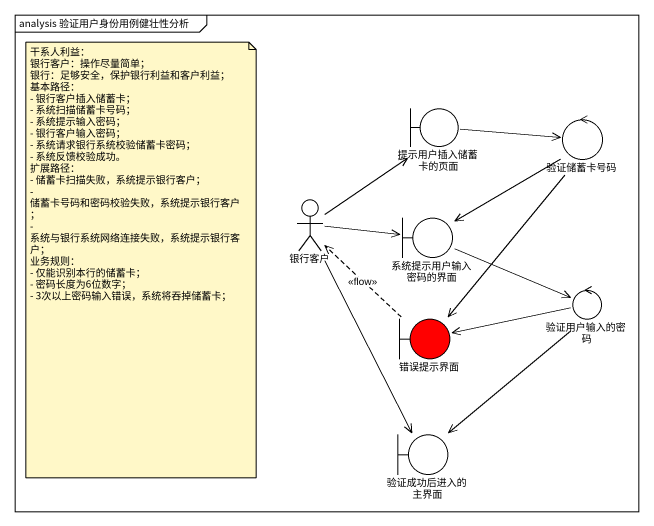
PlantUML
@startuml
mainframe analysis 验证用户身份用例健壮性分析
boundary 提示用户插入储蓄卡的页面
control 验证储蓄卡号码
actor 银行客户
boundary 系统提示用户输入密码的界面
boundary 错误提示界面 #FF0000
control 验证用户输入的密码
boundary 验证成功后进入的主界面
提示用户插入储蓄卡的页面 -right-> 验证储蓄卡号码
验证储蓄卡号码 --> 系统提示用户输入密码的界面
验证储蓄卡号码 --> 错误提示界面
银行客户 -up-> 提示用户插入储蓄卡的页面
银行客户 -right-> 系统提示用户输入密码的界面
银行客户 --> 验证成功后进入的主界面
系统提示用户输入密码的界面 -right-> 验证用户输入的密码
错误提示界面 .up.> 银行客户 : <<flow>>
验证用户输入的密码 -left-> 错误提示界面
验证用户输入的密码 --> 验证成功后进入的主界面
note as N1
  干系人利益：
  银行客户：操作尽量简单；
  银行：足够安全，保护银行利益和客户利益；
  基本路径：
  - 银行客户插入储蓄卡；
  - 系统扫描储蓄卡号码；
  - 系统提示输入密码；
  - 银行客户输入密码；
  - 系统请求银行系统校验储蓄卡密码；
  - 系统反馈校验成功。
  扩展路径：
  - 储蓄卡扫描失败，系统提示银行客户；
  - 储蓄卡号码和密码校验失败，系统提示银行客户；
  - 系统与银行系统网络连接失败，系统提示银行客户；
  业务规则：
  - 仅能识别本行的储蓄卡；
  - 密码长度为6位数字；
  - 3次以上密码输入错误，系统将吞掉储蓄卡；
end note
@enduml
